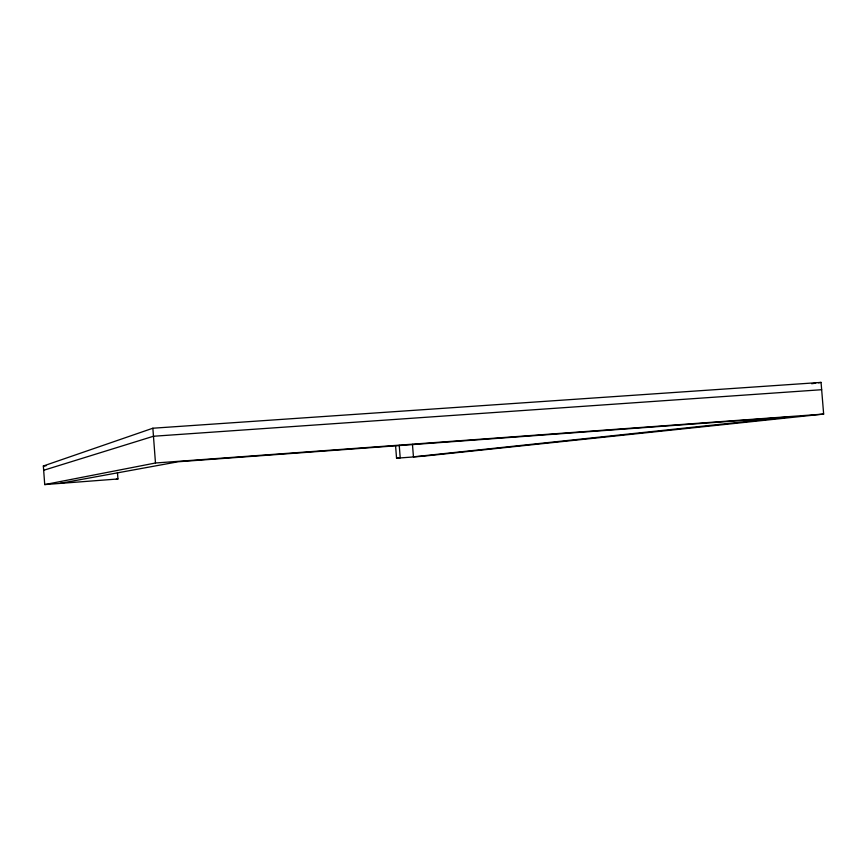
<?xml version="1.0" encoding="UTF-8"?>
<svg xmlns="http://www.w3.org/2000/svg" width="867" height="867" viewBox="0 0 867 867"><rect width="100%" height="100%" fill="white"/><g stroke="black" fill="none" stroke-linecap="round" stroke-linejoin="round"><path stroke-width="1.3" d="M117.457 472.482L117.945 478.974L44.726 484.588L43.35 465.991L152.863 428.222L821.06 382.412L823.65 414.079L422.771 456.248L396.544 458.209L395.58 445.811M43.664 470.282L153.459 436.253L821.656 389.716M44.726 484.588L155.475 463L823.65 414.079M60.3 483.298L178.179 461.764L789.577 416.962L413.44 456.833L412.464 444.359M116.362 479.223L117.945 478.974M811.664 383.734L815.695 383.16M818.372 382.791L821.06 382.412M396.544 458.209L400.207 457.819L399.243 445.324M43.35 465.991L46.005 465.807M152.863 428.222L155.475 463"/></g></svg>
